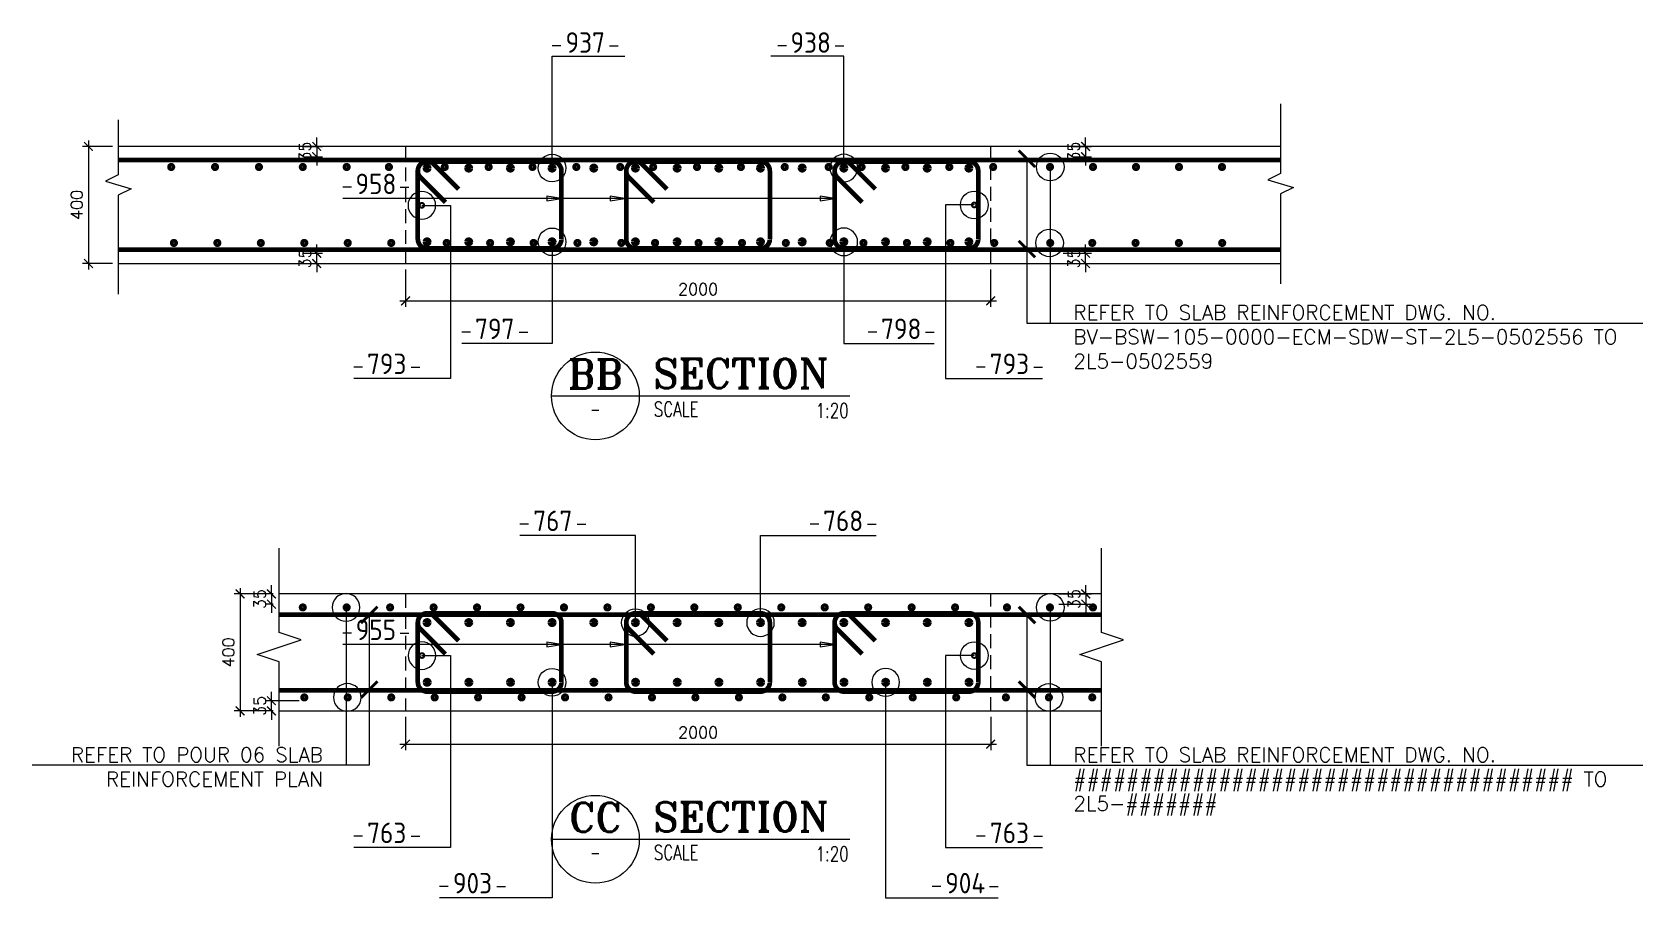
# Model space of a CAD drawing. Extents: x 660761725 to 1323371458, y 2734871439 to 5470067957.
# Drawn here: x 662121467 to 662126972, y 2735028514 to 2735031471 of the extents above; entities that cross this region are included whole.
import ezdxf
from ezdxf.enums import TextEntityAlignment as Align

# ---------------------------------------------------------------- set-up
doc = ezdxf.new("R2010")
doc.units = 0
doc.linetypes.add('Hidden', pattern=[714.375, 476.25, -238.125])
doc.layers.add('A-DETL-GENF', color=7, linetype='Continuous', lineweight=9)
doc.layers.add('S-BREAKLINE', color=8, linetype='Continuous', lineweight=9)
for name, color, linetype in [('S-ASSOCIATETEXT', 7, 'Continuous'), ('S-EDGE-SECT', 7, 'Continuous'), ('S-RBAR-T12', 151, 'Continuous'), ('S-RBAR-T20', 10, 'Continuous'), ('S-RBAR-T25', 51, 'Continuous'), ('S-RDIMO', 8, 'Continuous'), ('S-TXT', 3, 'Continuous'), ('S-TXT-B', 7, 'Continuous')]:
    doc.layers.add(name, color=color, linetype=linetype)
doc.styles.add('ARMACAD', font='isocp.shx')
doc.styles.add('ROMANS', font='romans.shx')
doc.styles.add('ROMANT', font='romant')
doc.dimstyles.new('S-DIMI-20', dxfattribs={"dimscale": 20, "dimtxt": 2, "dimasz": 1.5, "dimexe": 1, "dimexo": 1, "dimgap": 1, "dimtad": 1, "dimdec": 0, "dimzin": 12, "dimdsep": 46, "dimtxsty": 'ROMANS', "dimblk": 'ARCHTICK', "dimcen": 0.09, "dimdle": 1, "dimclrd": 8, "dimclre": 8, "dimclrt": 4, "dimadec": 0, "dimazin": 3, "dimtfac": 1, "dimtdec": 0, "dimtix": 1, "dimtmove": 1, "dimatfit": 3, "dimtolj": 1, "dimtzin": 0, "dimarcsym": 0})

# ---------------------------------------------------------------- blocks, each defined once
blk = doc.blocks.new('_ARCHTICK')
at = {"color": 0, "linetype": 'ByBlock', "const_width": 0.15}
blk.add_lwpolyline([(-0.5, -0.5), (0.5, 0.5)], dxfattribs=at)
blk = doc.blocks.new('*D1011')
at = {"color": 8, "lineweight": -2, "transparency": 16777216}
for p, q in [((662121659.2, 2735031101.2), (662121659.2, 2735030661.2)), ((662121741.3, 2735031081.2), (662121639.2, 2735031081.2)), ((662121741.3, 2735030681.2), (662121639.2, 2735030681.2))]:
    blk.add_line(p, q, dxfattribs=at)
at = {"color": 8, "lineweight": -2, "transparency": 16777216, "xscale": 30, "yscale": 30, "zscale": 30}
for p, rotation in [((662121659.2, 2735031081.2), 90), ((662121659.2, 2735030681.2), 270)]:
    blk.add_blockref('_ARCHTICK', p, dxfattribs=dict(at, rotation=rotation))
at = {"color": 4, "transparency": 16777216, "insert": (662121619.2, 2735030881.2), "char_height": 40, "attachment_point": 5, "rotation": 90, "style": 'ROMANS'}
blk.add_mtext('\\A1;400', dxfattribs=at)
blk = doc.blocks.new('*D1012')
at = {"color": 8, "lineweight": -2, "transparency": 16777216}
for p, q in [((662122743, 2735030661.2), (662122743, 2735030533.4)), ((662124743, 2735030661.2), (662124743, 2735030533.4)), ((662122723, 2735030553.4), (662124763, 2735030553.4))]:
    blk.add_line(p, q, dxfattribs=at)
at = {"color": 8, "lineweight": -2, "transparency": 16777216, "xscale": 30, "yscale": 30, "zscale": 30, "rotation": 180}
blk.add_blockref('_ARCHTICK', (662122743, 2735030553.4), dxfattribs=at)
at = {"color": 8, "lineweight": -2, "transparency": 16777216, "xscale": 30, "yscale": 30, "zscale": 30}
blk.add_blockref('_ARCHTICK', (662124743, 2735030553.4), dxfattribs=at)
at = {"color": 4, "transparency": 16777216, "insert": (662123743, 2735030593.4), "char_height": 40, "attachment_point": 5, "style": 'ROMANS'}
blk.add_mtext('\\A1;2000', dxfattribs=at)
blk = doc.blocks.new('SECTION TITLE2')
at = {"layer": 'S-TXT', "color": 2}
blk.add_line((-7.5, 0), (7.5, 0), dxfattribs=at)
at = {"layer": 'S-TXT'}
blk.add_circle((0, 0), 7.5, dxfattribs=at)
at = {"layer": 'S-TXT-B', "color": 3}
blk.add_line((7.5, 0), (43.46, 0), dxfattribs=at)
at = {"layer": 'S-TXT', "style": 'ROMANS', "width": 0.75}
blk.add_text('SCALE', height=2.5, dxfattribs=at).set_placement((10, -3.5))
at = {"layer": 'S-TXT', "color": 7, "style": 'ROMANT', "flags": 8}
blk.add_attdef('01', text='', height=5, dxfattribs=at).set_placement((0, 3.75), align=Align.MIDDLE)
blk.add_attdef('SECTION', text='', height=5, dxfattribs=at).set_placement((9.91, -0.17), align=Align.BOTTOM_LEFT)
at = {"layer": 'S-TXT', "style": 'ROMANS', "width": 0.7, "flags": 8}
blk.add_attdef('-', text='', height=2.25, dxfattribs=at).set_placement((0, -2.26), align=Align.MIDDLE)
at = {"layer": 'S-TXT', "style": 'ROMANS', "width": 0.75, "flags": 8}
blk.add_attdef('1:250', text='', height=2.5, dxfattribs=at).set_placement((43.28, -4.5), align=Align.BOTTOM_RIGHT)
blk = doc.blocks.new('cadf_04')
at = {"color": 8, "const_width": 0.5}
blk.add_lwpolyline([(1.41, 1.41), (-1.41, -1.41)], dxfattribs=at)
blk = doc.blocks.new('cadf_08')
at = {"color": 8}
blk.add_circle((0, 0), 2.36, dxfattribs=at)
blk = doc.blocks.new('cadf_11')
for p, q in [((-4.16, 1.17), (-5.64, 1.17)), ((4.16, 1.17), (5.64, 1.17))]:
    blk.add_line(p, q)
at = {"style": 'ARMACAD'}
blk.add_attdef('$REP', text='', height=3.5, dxfattribs=at).set_placement((0, 0), align=Align.CENTER)
for tag, p in [('$COM3', (-6.46, -2.82)), ('$COM4', (19.38, -2.81))]:
    blk.add_attdef(tag, text='', height=3.5, dxfattribs=at).set_placement(p, align=Align.BOTTOM_RIGHT)
blk = doc.blocks.new('*D1013')
at = {"color": 8, "lineweight": -2, "transparency": 16777216}
for p, q in [((662122177.6, 2735029572), (662122177.6, 2735029132)), ((662122290.2, 2735029552), (662122157.6, 2735029552)), ((662122290.2, 2735029152), (662122157.6, 2735029152))]:
    blk.add_line(p, q, dxfattribs=at)
at = {"color": 8, "lineweight": -2, "transparency": 16777216, "xscale": 30, "yscale": 30, "zscale": 30}
for p, rotation in [((662122177.6, 2735029552), 90), ((662122177.6, 2735029152), 270)]:
    blk.add_blockref('_ARCHTICK', p, dxfattribs=dict(at, rotation=rotation))
at = {"color": 4, "transparency": 16777216, "insert": (662122137.6, 2735029352), "char_height": 40, "attachment_point": 5, "rotation": 90, "style": 'ROMANS'}
blk.add_mtext('\\A1;400', dxfattribs=at)
blk = doc.blocks.new('*D1014')
at = {"color": 8, "lineweight": -2, "transparency": 16777216}
for p, q in [((662122379.3, 2735029187), (662122264.7, 2735029187)), ((662122284.7, 2735029187), (662122284.7, 2735029217)), ((662122284.7, 2735029152), (662122284.7, 2735029187)), ((662122280.3, 2735029152), (662122264.7, 2735029152)), ((662122284.7, 2735029152), (662122284.7, 2735029122))]:
    blk.add_line(p, q, dxfattribs=at)
at = {"color": 8, "lineweight": -2, "transparency": 16777216, "xscale": 30, "yscale": 30, "zscale": 30}
for p, rotation in [((662122284.7, 2735029187), 270), ((662122284.7, 2735029152), 90)]:
    blk.add_blockref('_ARCHTICK', p, dxfattribs=dict(at, rotation=rotation))
at = {"color": 4, "transparency": 16777216, "insert": (662122244.7, 2735029169.5), "char_height": 40, "attachment_point": 5, "rotation": 90, "style": 'ROMANS'}
blk.add_mtext('\\A1;35', dxfattribs=at)
blk = doc.blocks.new('*D1015')
at = {"color": 8, "lineweight": -2, "transparency": 16777216}
for p, q in [((662125068.2, 2735029552.1), (662125068.2, 2735029582.1)), ((662124976.3, 2735029552.1), (662125088.2, 2735029552.1)), ((662124976.3, 2735029517.1), (662125088.2, 2735029517.1)), ((662125068.2, 2735029552.1), (662125068.2, 2735029517.1)), ((662125068.2, 2735029517.1), (662125068.2, 2735029487.1))]:
    blk.add_line(p, q, dxfattribs=at)
at = {"color": 8, "lineweight": -2, "transparency": 16777216, "xscale": 30, "yscale": 30, "zscale": 30}
for p, rotation in [((662125068.2, 2735029552.1), 270), ((662125068.2, 2735029517.1), 90)]:
    blk.add_blockref('_ARCHTICK', p, dxfattribs=dict(at, rotation=rotation))
at = {"color": 4, "transparency": 16777216, "insert": (662125028.2, 2735029534.6), "char_height": 40, "attachment_point": 5, "rotation": 90, "style": 'ROMANS'}
blk.add_mtext('\\A1;35', dxfattribs=at)
blk = doc.blocks.new('*D1016')
at = {"color": 8, "lineweight": -2, "transparency": 16777216}
for p, q in [((662122743.04595, 2735029132.049539), (662122743.04595, 2735029018.51128)), ((662124743.04595, 2735029132.049539), (662124743.04595, 2735029018.51128)), ((662122723.04595, 2735029038.51128), (662124763.04595, 2735029038.51128))]:
    blk.add_line(p, q, dxfattribs=at)
at = {"color": 8, "lineweight": -2, "transparency": 16777216, "xscale": 30, "yscale": 30, "zscale": 30, "rotation": 180}
blk.add_blockref('_ARCHTICK', (662122743.04595, 2735029038.51128), dxfattribs=at)
at = {"color": 8, "lineweight": -2, "transparency": 16777216, "xscale": 30, "yscale": 30, "zscale": 30}
blk.add_blockref('_ARCHTICK', (662124743.04595, 2735029038.51128), dxfattribs=at)
at = {"color": 4, "transparency": 16777216, "insert": (662123743.04595, 2735029078.51128), "char_height": 40, "attachment_point": 5, "style": 'ROMANS'}
blk.add_mtext('\\A1;2000', dxfattribs=at)
blk = doc.blocks.new('*D1017')
at = {"color": 8, "lineweight": -2, "transparency": 16777216}
for p, q in [((662122395.8, 2735030716.2), (662122459.5, 2735030716.2)), ((662122439.5, 2735030716.2), (662122439.5, 2735030746.2)), ((662122439.5, 2735030681.2), (662122439.5, 2735030716.2)), ((662122395.8, 2735030681.2), (662122459.5, 2735030681.2)), ((662122439.5, 2735030681.2), (662122439.5, 2735030651.2))]:
    blk.add_line(p, q, dxfattribs=at)
at = {"color": 8, "lineweight": -2, "transparency": 16777216, "xscale": 30, "yscale": 30, "zscale": 30}
for p, rotation in [((662122439.5, 2735030716.2), 270), ((662122439.5, 2735030681.2), 90)]:
    blk.add_blockref('_ARCHTICK', p, dxfattribs=dict(at, rotation=rotation))
at = {"color": 4, "transparency": 16777216, "insert": (662122399.5, 2735030698.7), "char_height": 40, "attachment_point": 5, "rotation": 90, "style": 'ROMANS'}
blk.add_mtext('\\A1;35', dxfattribs=at)
blk = doc.blocks.new('*D1018')
at = {"color": 8, "lineweight": -2, "transparency": 16777216}
for p, q in [((662122439.5, 2735031081.2), (662122439.5, 2735031111.2)), ((662122395.8, 2735031081.2), (662122459.5, 2735031081.2)), ((662122395.8, 2735031046.2), (662122459.5, 2735031046.2)), ((662122439.5, 2735031081.2), (662122439.5, 2735031046.2)), ((662122439.5, 2735031046.2), (662122439.5, 2735031016.2))]:
    blk.add_line(p, q, dxfattribs=at)
at = {"color": 8, "lineweight": -2, "transparency": 16777216, "xscale": 30, "yscale": 30, "zscale": 30}
for p, rotation in [((662122439.5, 2735031081.2), 270), ((662122439.5, 2735031046.2), 90)]:
    blk.add_blockref('_ARCHTICK', p, dxfattribs=dict(at, rotation=rotation))
at = {"color": 4, "transparency": 16777216, "insert": (662122399.5, 2735031063.7), "char_height": 40, "attachment_point": 5, "rotation": 90, "style": 'ROMANS'}
blk.add_mtext('\\A1;35', dxfattribs=at)
blk = doc.blocks.new('*D1019')
at = {"color": 8, "lineweight": -2, "transparency": 16777216}
for p, q in [((662125067.2, 2735031081.2), (662125067.2, 2735031111.2)), ((662125023.5, 2735031081.2), (662125087.2, 2735031081.2)), ((662125023.5, 2735031046.2), (662125087.2, 2735031046.2)), ((662125067.2, 2735031081.2), (662125067.2, 2735031046.2)), ((662125067.2, 2735031046.2), (662125067.2, 2735031016.2))]:
    blk.add_line(p, q, dxfattribs=at)
at = {"color": 8, "lineweight": -2, "transparency": 16777216, "xscale": 30, "yscale": 30, "zscale": 30}
for p, rotation in [((662125067.2, 2735031081.2), 270), ((662125067.2, 2735031046.2), 90)]:
    blk.add_blockref('_ARCHTICK', p, dxfattribs=dict(at, rotation=rotation))
at = {"color": 4, "transparency": 16777216, "insert": (662125027.2, 2735031063.7), "char_height": 40, "attachment_point": 5, "rotation": 90, "style": 'ROMANS'}
blk.add_mtext('\\A1;35', dxfattribs=at)
blk = doc.blocks.new('*D1020')
at = {"color": 8, "lineweight": -2, "transparency": 16777216}
for p, q in [((662124991.2, 2735030716.2), (662125087.2, 2735030716.2)), ((662125067.2, 2735030716.2), (662125067.2, 2735030746.2)), ((662125067.2, 2735030681.2), (662125067.2, 2735030716.2)), ((662124991.2, 2735030681.2), (662125087.2, 2735030681.2)), ((662125067.2, 2735030681.2), (662125067.2, 2735030651.2))]:
    blk.add_line(p, q, dxfattribs=at)
at = {"color": 8, "lineweight": -2, "transparency": 16777216, "xscale": 30, "yscale": 30, "zscale": 30}
for p, rotation in [((662125067.2, 2735030716.2), 270), ((662125067.2, 2735030681.2), 90)]:
    blk.add_blockref('_ARCHTICK', p, dxfattribs=dict(at, rotation=rotation))
at = {"color": 4, "transparency": 16777216, "insert": (662125027.2, 2735030698.7), "char_height": 40, "attachment_point": 5, "rotation": 90, "style": 'ROMANS'}
blk.add_mtext('\\A1;35', dxfattribs=at)
blk = doc.blocks.new('*D1021')
at = {"color": 8, "lineweight": -2, "transparency": 16777216}
for p, q in [((662122284.7, 2735029552), (662122284.7, 2735029582)), ((662122290.2, 2735029552), (662122264.7, 2735029552)), ((662122290.2, 2735029517), (662122264.7, 2735029517)), ((662122284.7, 2735029552), (662122284.7, 2735029517)), ((662122284.7, 2735029517), (662122284.7, 2735029487))]:
    blk.add_line(p, q, dxfattribs=at)
at = {"color": 8, "lineweight": -2, "transparency": 16777216, "xscale": 30, "yscale": 30, "zscale": 30}
for p, rotation in [((662122284.7, 2735029552), 270), ((662122284.7, 2735029517), 90)]:
    blk.add_blockref('_ARCHTICK', p, dxfattribs=dict(at, rotation=rotation))
at = {"color": 4, "transparency": 16777216, "insert": (662122244.7, 2735029534.5), "char_height": 40, "attachment_point": 5, "rotation": 90, "style": 'ROMANS'}
blk.add_mtext('\\A1;35', dxfattribs=at)
blk = doc.blocks.new('CADF_02')
at = {"color": 0}
blk.add_lwpolyline([(0, 0), (2.5, -0.42), (2.5, 0.42)], close=True, dxfattribs=at)
blk = doc.blocks.new('BSW_Break-Line-Even-Width - BSW_Break-Line-Even-Width-23383157-Zone 2 - L4 - Section 4')
at = {"layer": 'A-DETL-GENF'}
for p, q in [((80882.6, 15717.8), (80882.6, 16005.9)), ((80807.6, 15642.8), (80957.6, 15692.8)), ((80957.6, 15692.8), (80882.6, 15717.8)), ((80882.6, 15617.8), (80807.6, 15642.8)), ((80882.6, 15329.7), (80882.6, 15617.8))]:
    blk.add_line(p, q, dxfattribs=at)

msp = doc.modelspace()

# ---------------------------------------------------------------- linework, layer by layer
at = {"layer": 'S-BREAKLINE'}
for points in [[(662125734.24497306, 2735031227.22535181), (662125734.24880052, 2735030989.0233779), (662125734.24880052, 2735030989.0233779), (662125690.91581535, 2735030967.35601521), (662125777.58289969, 2735030941.35740805), (662125734.24991453, 2735030919.69004488), (662125734.25374949, 2735030612.16862202)], [(662121761.33847582, 2735031172.65299606), (662121761.3423034, 2735030984.03429699), (662121761.3423034, 2735030984.03429699), (662121718.00931823, 2735030962.36693382), (662121804.67640257, 2735030936.36832619), (662121761.34341741, 2735030914.70096302), (662121761.34725237, 2735030576.03429699)]]:
    msp.add_lwpolyline(points, dxfattribs=at)
at = {"layer": 'S-EDGE-SECT', "color": 8}
for p, q in [((662125734.24576581, 2735031081.19871998), (662121761.33926868, 2735031081.16701889)), ((662121761.33926868, 2735030681.16701889), (662125734.24576581, 2735030681.19871998)), ((662125121.03106344, 2735029552.06361389), (662122310.15980494, 2735029552.03759098)), ((662122310.15980494, 2735029152.03759098), (662125121.03106344, 2735029152.06361389))]:
    msp.add_line(p, q, dxfattribs=at)
at = {"layer": 'S-EDGE-SECT', "color": 8, "linetype": 'Hidden', "ltscale": 0.1}
for p, q in [((662122743.02855468, 2735031081.18279314), (662122743.02855468, 2735030681.18279314)), ((662124743.02855468, 2735030681.18279314), (662124743.02855468, 2735031081.18279314)), ((662122743.02855468, 2735029552.05336523), (662122743.02855468, 2735029152.05336523)), ((662124743.02855468, 2735029152.05336523), (662124743.02855468, 2735029552.05336523))]:
    msp.add_line(p, q, dxfattribs=at)
at = {"layer": 'S-RBAR-T12', "const_width": 16, "elevation": 14}
for points in [[(662122924.49151516, 2735030935.45282078), (662122839.63870144, 2735031020.30563498, 0.6681786379), (662122785.01128435, 2735030997.67821789), (662122785.01121271, 2735030764.67584801, 0.4142135624), (662122817.01121271, 2735030732.67584801), (662123243.93659115, 2735030732.67629623, 0.4142135624), (662123275.93659115, 2735030764.67629623), (662123275.93666279, 2735030997.67866707, 0.4142135624), (662123243.93666279, 2735031029.67866707), (662122817.01128435, 2735031029.67821789, 0.6681786379), (662122794.38386738, 2735030975.0508008), (662122879.2366811, 2735030890.19798803)], [(662123636.80503702, 2735030935.45801783), (662123551.9522233, 2735031020.31083202, 0.6681786379), (662123497.32480621, 2735030997.68341494), (662123497.32473457, 2735030764.6810441, 0.4142135624), (662123529.32473457, 2735030732.6810441), (662123956.25011289, 2735030732.68149281, 0.4142135624), (662123988.25011289, 2735030764.68149281), (662123988.25018466, 2735030997.68386316, 0.4142135624), (662123956.25018466, 2735031029.68386316), (662123529.32480621, 2735031029.68341494, 0.6681786379), (662123506.69738925, 2735030975.05599785), (662123591.55020297, 2735030890.20318413)], [(662124349.11848307, 2735030935.46295786), (662124264.26566935, 2735031020.31577206, 0.6681786379), (662124209.63825238, 2735030997.68835497), (662124209.63818061, 2735030764.68598509, 0.4142135624), (662124241.63818061, 2735030732.68598509), (662124668.56355906, 2735030732.68643284, 0.4142135624), (662124700.56355906, 2735030764.68643284), (662124700.56363082, 2735030997.6888032, 0.4142135624), (662124668.56363082, 2735031029.6888032), (662124241.63825238, 2735031029.68835497, 0.6681786379), (662124219.01083529, 2735030975.06093788), (662124303.86364913, 2735030890.20812416)], [(662122924.50910199, 2735029391.81964397), (662122839.65628827, 2735029476.67245817, 0.6681786379), (662122785.02887118, 2735029454.04504204), (662122785.02879953, 2735029250.02970505, 0.4142135624), (662122817.02879953, 2735029218.02970505), (662123243.95417798, 2735029218.0301528, 0.4142135624), (662123275.95417798, 2735029250.0301528), (662123275.95424962, 2735029454.04548979, 0.4142135624), (662123243.95424962, 2735029486.04548979), (662122817.02887118, 2735029486.04504204, 0.6681786379), (662122794.40145421, 2735029431.417624), (662122879.25426793, 2735029346.56481123)], [(662123636.82254803, 2735029391.81964397), (662123551.96973431, 2735029476.67245817, 0.6681786379), (662123497.34231734, 2735029454.04504204), (662123497.34224558, 2735029250.02970505, 0.4142135624), (662123529.34224558, 2735029218.02970505), (662123956.26762402, 2735029218.0301528, 0.4142135624), (662123988.26762402, 2735029250.0301528), (662123988.26769578, 2735029454.04548979, 0.4142135624), (662123956.26769578, 2735029486.04548979), (662123529.34231734, 2735029486.04504204, 0.6681786379), (662123506.71490037, 2735029431.417624), (662123591.5677141, 2735029346.56481123)], [(662124349.1359942, 2735029391.82188702), (662124264.28318048, 2735029476.67469978, 0.6681786379), (662124209.65576339, 2735029454.04728317), (662124209.65569162, 2735029250.03194618, 0.4142135624), (662124241.65569162, 2735029218.03194618), (662124668.58107007, 2735029218.03239393, 0.4142135624), (662124700.58107007, 2735029250.03239393), (662124700.58114183, 2735029454.04773092, 0.4142135624), (662124668.58114183, 2735029486.04773092), (662124241.65576339, 2735029486.04728317, 0.6681786379), (662124219.02834642, 2735029431.41986609), (662124303.88116014, 2735029346.56705189)]]:
    msp.add_lwpolyline(points, format="xyb", dxfattribs=at)
at = {"layer": 'S-RBAR-T12', "const_width": 16}
for points in [[(662122795.17575848, 2735030879.79094791, 1), (662122802.17575848, 2735030879.79094791, 1)], [(662124690.53383672, 2735030881.17864799, -1), (662124683.53383672, 2735030881.17842293, -1)], [(662122795.52869284, 2735029341.37380409, 1), (662122802.52869284, 2735029341.37380409, 1)], [(662124690.53383672, 2735029341.40425301, -1), (662124683.53383672, 2735029341.40402794, -1)]]:
    msp.add_lwpolyline(points, format="xyb", close=True, dxfattribs=at)
at = {"layer": 'S-RBAR-T20', "linetype": 'Continuous', "const_width": 16}
for points in [[(662121761.33964169, 2735031034.41701889), (662125734.24613881, 2735031034.44871998)], [(662121761.34456706, 2735030727.88929319), (662125734.25106323, 2735030727.98526812)], [(662122310.16017795, 2735029481.28759098), (662125121.03143656, 2735029481.31361389)], [(662122310.16510332, 2735029222.75986481), (662125121.03636086, 2735029222.85016203)]]:
    msp.add_lwpolyline(points, dxfattribs=at)
at = {"layer": 'S-RBAR-T20', "const_width": 16}
for points in [[(662121936.21335566, 2735031010.91846085, 1), (662121947.96335566, 2735031010.91846085, 1)], [(662122086.14161146, 2735031010.91965818, 1), (662122097.89161146, 2735031010.91965818, 1)], [(662122236.06986725, 2735031010.92085409, 1), (662122247.81986725, 2735031010.92085409, 1)], [(662122385.99812293, 2735031010.92205, 1), (662122397.74812293, 2735031010.92205, 1)], [(662122535.92637873, 2735031010.92324591, 1), (662122547.67637873, 2735031010.92324591, 1)], [(662122680.32979083, 2735031010.93401098, 1), (662122692.07979083, 2735031010.93401098, 1)], [(662122871.25804651, 2735031010.93520784, 1), (662122883.00804651, 2735031010.93520784, 1)], [(662123021.1863023, 2735031010.93640423, 1), (662123032.9363023, 2735031010.93640423, 1)], [(662123171.1145581, 2735031010.93760109, 1), (662123182.8645581, 2735031010.93760109, 1)], [(662123321.04281378, 2735031010.938797, 1), (662123332.79281378, 2735031010.938797, 1)], [(662123470.97106957, 2735031010.9399929, 1), (662123482.72106957, 2735031010.9399929, 1)], [(662123583.57149267, 2735031010.9340868, 1), (662123595.32149267, 2735031010.9340868, 1)], [(662123733.49974835, 2735031010.93528318, 1), (662123745.24974835, 2735031010.93528318, 1)], [(662123883.42800415, 2735031010.93648005, 1), (662123895.17800415, 2735031010.93648005, 1)], [(662124033.35625994, 2735031010.93767595, 1), (662124045.10625994, 2735031010.93767595, 1)], [(662124183.28451562, 2735031010.93887186, 1), (662124195.03451562, 2735031010.93887186, 1)], [(662124295.88493872, 2735031010.93296623, 1), (662124307.63493872, 2735031010.93296623, 1)], [(662124445.81319451, 2735031010.93416214, 1), (662124457.56319451, 2735031010.93416214, 1)], [(662124595.74145019, 2735031010.935359, 1), (662124607.49145019, 2735031010.935359, 1)], [(662124745.66970599, 2735031010.93655491, 1), (662124757.41970599, 2735031010.93655491, 1)], [(662124939.85311937, 2735031010.94242907, 1), (662124951.60311937, 2735031010.94242907, 1)], [(662125086.85468614, 2735031010.94360113, 1), (662125098.60468614, 2735031010.94360113, 1)], [(662125233.85625291, 2735031010.94477415, 1), (662125245.60625291, 2735031010.94477415, 1)], [(662125380.85781968, 2735031010.94594717, 1), (662125392.60781968, 2735031010.94594717, 1)], [(662125527.85938644, 2735031010.94712019, 1), (662125539.60938644, 2735031010.94712019, 1)], [(662121945.48581386, 2735030751.39388418, 1), (662121957.23581386, 2735030751.39388418, 1)], [(662122094.03285873, 2735030751.3974719, 1), (662122105.78285873, 2735030751.3974719, 1)], [(662122242.57990348, 2735030751.40106106, 1), (662122254.32990348, 2735030751.40106106, 1)], [(662122391.12694836, 2735030751.40464878, 1), (662122402.87694836, 2735030751.40464878, 1)], [(662122539.67399323, 2735030751.40823698, 1), (662122551.42399323, 2735030751.40823698, 1)], [(662122688.22103798, 2735030751.41182613, 1), (662122699.97103798, 2735030751.41182613, 1)], [(662122877.76808286, 2735030751.41541386, 1), (662122889.51808286, 2735030751.41541386, 1)], [(662123026.31512773, 2735030751.41900301, 1), (662123038.06512773, 2735030751.41900301, 1)], [(662123174.86217248, 2735030751.42259121, 1), (662123186.61217248, 2735030751.42259121, 1)], [(662123324.79042828, 2735030751.42378807, 1), (662123336.54042828, 2735030751.42378807, 1)], [(662123474.71868408, 2735030751.42498398, 1), (662123486.46868408, 2735030751.42498398, 1)], [(662123590.0815289, 2735030751.41429377, 1), (662123601.8315289, 2735030751.41429377, 1)], [(662123738.62857378, 2735030751.41788197, 1), (662123750.37857378, 2735030751.41788197, 1)], [(662123887.17561865, 2735030751.42147112, 1), (662123898.92561865, 2735030751.42147112, 1)], [(662124037.10387433, 2735030751.42266703, 1), (662124048.85387433, 2735030751.42266703, 1)], [(662124187.03213012, 2735030751.42386293, 1), (662124198.78213012, 2735030751.42386293, 1)], [(662124302.39497507, 2735030751.4131732, 1), (662124314.14497507, 2735030751.4131732, 1)], [(662124450.94201982, 2735030751.41676092, 1), (662124462.69201982, 2735030751.41676092, 1)], [(662124599.48906469, 2735030751.42035007, 1), (662124611.23906469, 2735030751.42035007, 1)], [(662124749.41732049, 2735030751.42154598, 1), (662124761.16732049, 2735030751.42154598, 1)], [(662124940.62568486, 2735030751.46613216, 1), (662124952.37568486, 2735030751.46613216, 1)], [(662125084.29494143, 2735030751.46970797, 1), (662125096.04494143, 2735030751.46970797, 1)], [(662125232.35678124, 2735030751.4732852, 1), (662125244.10678124, 2735030751.4732852, 1)], [(662125380.41862106, 2735030751.47686195, 1), (662125392.16862106, 2735030751.47686195, 1)], [(662125528.48046088, 2735030751.48043919, 1), (662125540.23046088, 2735030751.48043919, 1)], [(662122385.99812293, 2735029505.79262209, 1), (662122397.74812293, 2735029505.79262209, 1)], [(662122535.92637873, 2735029505.793818, 1), (662122547.67637873, 2735029505.793818, 1)], [(662122684.4734236, 2735029505.79740715, 1), (662122696.2234236, 2735029505.79740715, 1)], [(662122833.02046835, 2735029505.80099487, 1), (662122844.77046835, 2735029505.80099487, 1)], [(662122981.56751323, 2735029505.80458403, 1), (662122993.31751323, 2735029505.80458403, 1)], [(662123130.1145581, 2735029505.80817223, 1), (662123141.8645581, 2735029505.80817223, 1)], [(662123278.66160285, 2735029505.81175995, 1), (662123290.41160285, 2735029505.81175995, 1)], [(662123427.20864773, 2735029505.8153491, 1), (662123438.95864773, 2735029505.8153491, 1)], [(662123575.7556926, 2735029505.81893682, 1), (662123587.5056926, 2735029505.81893682, 1)], [(662123724.30273736, 2735029505.82252598, 1), (662123736.05273736, 2735029505.82252598, 1)], [(662123872.84978223, 2735029505.82611418, 1), (662123884.59978223, 2735029505.82611418, 1)], [(662124021.3968271, 2735029505.82970285, 1), (662124033.1468271, 2735029505.82970285, 1)], [(662124169.94387186, 2735029505.83329201, 1), (662124181.69387186, 2735029505.83329201, 1)], [(662124318.49091673, 2735029505.83688021, 1), (662124330.24091673, 2735029505.83688021, 1)], [(662124467.0379616, 2735029505.84046793, 1), (662124478.7879616, 2735029505.84046793, 1)], [(662124615.58500636, 2735029505.84405708, 1), (662124627.33500636, 2735029505.84405708, 1)], [(662124792.85155261, 2735029505.8130002, 1), (662124804.60155261, 2735029505.8130002, 1)], [(662124939.85311937, 2735029505.8130002, 1), (662124951.60311937, 2735029505.8130002, 1)], [(662125086.85468614, 2735029505.81417322, 1), (662125098.60468614, 2735029505.81417322, 1)], [(662122391.12694836, 2735029198.27521992, 1), (662122402.87694836, 2735029198.27521992, 1)], [(662122539.67399323, 2735029198.27880907, 1), (662122551.42399323, 2735029198.27880907, 1)], [(662122688.22103798, 2735029198.28239679, 1), (662122699.97103798, 2735029198.28239679, 1)], [(662122836.76808286, 2735029198.28598595, 1), (662122848.51808286, 2735029198.28598595, 1)], [(662122985.31512773, 2735029198.2895751, 1), (662122997.06512773, 2735029198.2895751, 1)], [(662123133.86217248, 2735029198.29316282, 1), (662123145.61217248, 2735029198.29316282, 1)], [(662123282.40921736, 2735029198.29675102, 1), (662123294.15921736, 2735029198.29675102, 1)], [(662123430.95626223, 2735029198.30034018, 1), (662123442.70626223, 2735029198.30034018, 1)], [(662123579.50330698, 2735029198.3039279, 1), (662123591.25330698, 2735029198.3039279, 1)], [(662123728.05035186, 2735029198.30751705, 1), (662123739.80035186, 2735029198.30751705, 1)], [(662123876.59739673, 2735029198.31110477, 1), (662123888.34739673, 2735029198.31110477, 1)], [(662124025.14444149, 2735029198.31469393, 1), (662124036.89444149, 2735029198.31469393, 1)], [(662124173.69148636, 2735029198.31828213, 1), (662124185.44148636, 2735029198.31828213, 1)], [(662124322.23853123, 2735029198.3218708, 1), (662124333.98853123, 2735029198.3218708, 1)], [(662124470.78557599, 2735029198.325459, 1), (662124482.53557599, 2735029198.325459, 1)], [(662124619.33262086, 2735029198.32904816, 1), (662124631.08262086, 2735029198.32904816, 1)], [(662124789.23153484, 2735029198.33670282, 1), (662124800.98153484, 2735029198.33670282, 1)], [(662124936.23310161, 2735029198.33670282, 1), (662124947.98310161, 2735029198.33670282, 1)], [(662125084.29494143, 2735029198.34028006, 1), (662125096.04494143, 2735029198.34028006, 1)]]:
    msp.add_lwpolyline(points, format="xyb", close=True, dxfattribs=at)
at = {"layer": 'S-RBAR-T25', "const_width": 16}
for points in [[(662122809.17359996, 2735031007.17681122, 1), (662122823.92359996, 2735031007.17681122, 1)], [(662122966.38628912, 2735031007.17704678, 1), (662122951.63628912, 2735031007.17702389, 1)], [(662123108.8489784, 2735031007.17727089, 1), (662123094.0989784, 2735031007.177248, 1)], [(662123251.31166756, 2735031007.177495, 1), (662123236.56166756, 2735031007.17747211, 1)], [(662123393.77435684, 2735031007.17772007, 1), (662123379.02435684, 2735031007.17769623, 1)], [(662123536.237046, 2735031007.17794418, 1), (662123521.487046, 2735031007.17792082, 1)], [(662123678.69973528, 2735031007.17816782, 1), (662123663.94973528, 2735031007.17814493, 1)], [(662123821.16242445, 2735031007.17839193, 1), (662123806.41242445, 2735031007.17836905, 1)], [(662123963.62511373, 2735031007.178617, 1), (662123948.87511373, 2735031007.17859316, 1)], [(662124106.08780289, 2735031007.17884111, 1), (662124091.33780289, 2735031007.1788168, 1)], [(662124248.55049217, 2735031007.17906523, 1), (662124233.80049217, 2735031007.17904091, 1)], [(662124391.01318133, 2735031007.17928886, 1), (662124376.26318133, 2735031007.17926502, 1)], [(662124533.47587061, 2735031007.17951298, 1), (662124518.72587061, 2735031007.17949009, 1)], [(662124661.18855977, 2735031007.17972612, 1), (662124675.93855977, 2735031007.17972612, 1)], [(662122809.17351866, 2735030755.17578602, -1), (662122823.92351866, 2735030755.17578602, -1)], [(662122966.38620794, 2735030755.17554998, -1), (662122951.63620794, 2735030755.17557287, -1)], [(662123108.8488971, 2735030755.17532587, -1), (662123094.0988971, 2735030755.17534924, -1)], [(662123251.31158638, 2735030755.17510223, -1), (662123236.56158638, 2735030755.17512512, -1)], [(662123393.77427554, 2735030755.17487812, -1), (662123379.02427554, 2735030755.17490101, -1)], [(662123536.23696482, 2735030755.17465401, -1), (662123521.48696482, 2735030755.17467594, -1)], [(662123678.69965398, 2735030755.17442894, -1), (662123663.94965398, 2735030755.17445183, -1)], [(662123821.16234326, 2735030755.17420483, -1), (662123806.41234326, 2735030755.17422819, -1)], [(662123963.62503242, 2735030755.17398119, -1), (662123948.87503242, 2735030755.17400408, -1)], [(662124106.08772171, 2735030755.17375708, -1), (662124091.33772171, 2735030755.17377996, -1)], [(662124248.55041087, 2735030755.17353201, -1), (662124233.80041087, 2735030755.17355585, -1)], [(662124391.01310015, 2735030755.1733079, -1), (662124376.26310015, 2735030755.17333221, -1)], [(662124533.47578931, 2735030755.17308378, -1), (662124518.72578931, 2735030755.17310715, -1)], [(662124661.18847847, 2735030755.17287207, -1), (662124675.93847847, 2735030755.17287207, -1)], [(662122809.19118702, 2735029454.04482222, 1), (662122823.94118702, 2735029454.04482222, 1)], [(662122966.40387619, 2735029454.04505777, 1), (662122951.65387619, 2735029454.04503489, 1)], [(662123108.86656535, 2735029454.04528189, 1), (662123094.11656535, 2735029454.045259, 1)], [(662123251.32925451, 2735029454.045506, 1), (662123236.57925451, 2735029454.04548311, 1)], [(662123393.79194367, 2735029454.04573011, 1), (662123379.04194367, 2735029454.04570723, 1)], [(662123536.25463283, 2735029454.04595423, 1), (662123521.50463283, 2735029454.04593086, 1)], [(662123678.71732199, 2735029454.04617786, 1), (662123663.96732199, 2735029454.04615498, 1)], [(662123821.18001115, 2735029454.04640198, 1), (662123806.43001115, 2735029454.04638004, 1)], [(662123963.64270031, 2735029454.04662704, 1), (662123948.89270031, 2735029454.04660416, 1)], [(662124106.10538948, 2735029454.04685116, 1), (662124091.35538948, 2735029454.04682779, 1)], [(662124248.56807864, 2735029454.04707479, 1), (662124233.81807864, 2735029454.04705191, 1)], [(662124391.0307678, 2735029454.04729891, 1), (662124376.2807678, 2735029454.04727602, 1)], [(662124533.49345696, 2735029454.04752302, 1), (662124518.74345696, 2735029454.04750013, 1)], [(662124661.20614684, 2735029454.04773712, 1), (662124675.95614684, 2735029454.04773712, 1)], [(662122809.65379441, 2735029250.02969885, 1), (662122824.40379441, 2735029250.02969885, 1)], [(662122952.11648369, 2735029250.02992296, 1), (662122966.86648369, 2735029250.02992296, 1)], [(662123094.57917285, 2735029250.03014803, 1), (662123109.32917285, 2735029250.03014803, 1)], [(662123236.57918298, 2735029250.03014803, 1), (662123251.32918298, 2735029250.03014803, 1)], [(662123379.50455129, 2735029250.03059578, 1), (662123394.25455129, 2735029250.03059578, 1)], [(662123521.96724057, 2735029250.03081989, 1), (662123536.71724057, 2735029250.03081989, 1)], [(662123664.42992973, 2735029250.03104401, 1), (662123679.17992973, 2735029250.03104401, 1)], [(662123806.89261901, 2735029250.03126907, 1), (662123821.64261901, 2735029250.03126907, 1)], [(662123949.35530818, 2735029250.03149319, 1), (662123964.10530818, 2735029250.03149319, 1)], [(662124091.81799746, 2735029250.03171682, 1), (662124106.56799746, 2735029250.03171682, 1)], [(662124234.28068662, 2735029250.03194094, 1), (662124249.03068662, 2735029250.03194094, 1)], [(662124376.7433759, 2735029250.032166, 1), (662124391.4933759, 2735029250.032166, 1)], [(662124519.20606506, 2735029250.03239012, 1), (662124533.95606506, 2735029250.03239012, 1)], [(662124661.66875434, 2735029250.03261423, 1), (662124676.41875434, 2735029250.03261423, 1)]]:
    msp.add_lwpolyline(points, format="xyb", close=True, dxfattribs=at)
at = {"layer": 'S-RDIMO'}
for p, q in [((662123243.93666744, 2735031007.17748404), (662123244.40288973, 2735031389.38974619)), ((662123244.40288973, 2735031389.38974619), (662123493.02726603, 2735031389.38974619)), ((662124240.70926976, 2735031389.39131498), (662123992.08489347, 2735031389.39131498)), ((662124241.17549205, 2735031007.17905283), (662124240.70926976, 2735031389.39131498)), ((662124867.14889073, 2735031039.19946814), (662124867.14889073, 2735030477.61098623)), ((662124946.50068486, 2735031010.96785402), (662124946.50068486, 2735030477.61098623)), ((662124209.88627493, 2735030903.19336224, 14), (662122528.86055326, 2735030903.19336224, 14)), ((662122798.67575848, 2735030879.79094791), (662122896.94408572, 2735030879.79094791)), ((662122896.94408572, 2735030879.79094791), (662122896.94408572, 2735030288.29724312)), ((662124687.03383672, 2735030881.17853498), (662124589.11302352, 2735030881.17853498)), ((662124589.11302352, 2735030881.17853498), (662124589.11302352, 2735030288.29724312)), ((662123243.93658638, 2735030755.1751132), (662123244.3991369, 2735030407.9322319)), ((662124241.17541075, 2735030755.17354393), (662124240.71286023, 2735030407.93066311)), ((662124867.14889073, 2735030477.61098623), (662126681.70343721, 2735030477.61098623)), ((662124946.50068486, 2735030477.61098623), (662126972, 2735030477.61098623)), ((662123244.3991369, 2735030407.9322319), (662122934.94415617, 2735030407.9322319)), ((662124240.71286023, 2735030407.93066311), (662124550.16784096, 2735030407.93066311)), ((662122896.94408572, 2735030288.29724312), (662122565.82267511, 2735030288.29724312)), ((662124589.11302352, 2735030288.29724312), (662124920.23443413, 2735030288.29724312)), ((662123528.87963319, 2735029751.83119106), (662123133.49747145, 2735029751.83119106)), ((662123528.87963319, 2735029454.04594278), (662123528.87963319, 2735029751.83119106)), ((662123956.26770031, 2735029454.04661512), (662123956.26770031, 2735029751.83186293)), ((662123956.26770031, 2735029751.83186293), (662124351.64986205, 2735029751.83186293)), ((662122539.55642438, 2735029505.83842611), (662122539.55642438, 2735028966.38173199)), ((662124946.50068486, 2735029505.83842611), (662124946.50068486, 2735028966.38173199)), ((662122618.9082185, 2735029480.01186514), (662122618.9082185, 2735028966.38173199)), ((662124867.14889073, 2735029480.01186514), (662124867.14889073, 2735028966.38173199)), ((662124209.88627493, 2735029379.25525808, 14), (662122528.86055326, 2735029379.25525808, 14)), ((662122798.99999213, 2735029341.37380409), (662122896.94408572, 2735029341.37380409)), ((662122896.94408572, 2735029341.37380409), (662122896.94408572, 2735028685.4294138)), ((662124687.03383672, 2735029341.40414095), (662124589.11302352, 2735029341.40414095)), ((662124589.11302352, 2735029341.40414095), (662124589.11302352, 2735028685.4294138)), ((662123243.95418298, 2735029250.03014803), (662123243.95418298, 2735028513.61073589)), ((662124384.1183759, 2735029250.032166), (662124384.1183759, 2735028513.61275387)), ((662122539.55642438, 2735028966.38173199), (662121467, 2735028966.38173199)), ((662122618.9082185, 2735028966.38173199), (662121648.80273974, 2735028966.38173199)), ((662124867.14889073, 2735028966.38173199), (662126972, 2735028966.38173199)), ((662124946.50068486, 2735028966.38173199), (662126483.4937824, 2735028966.38173199)), ((662122896.94408572, 2735028685.4294138), (662122565.82267511, 2735028685.4294138)), ((662124589.11302352, 2735028685.4294138), (662124920.23443413, 2735028685.4294138)), ((662123243.95418298, 2735028513.61073589), (662122859.11405551, 2735028513.61073589)), ((662124384.1183759, 2735028513.61275387), (662124768.95850337, 2735028513.61275387))]:
    msp.add_line(p, q, dxfattribs=at)

# ---------------------------------------------------------------- block references
at = {"layer": 'A-DETL-GENF', "color": 8}
for p in [(662041428.86331487, 2735013702.05336523), (662044239.73457336, 2735013702.0793891)]:
    msp.add_blockref('BSW_Break-Line-Even-Width - BSW_Break-Line-Even-Width-23383157-Zone 2 - L4 - Section 4', p, dxfattribs=at)
at = {"layer": 'S-ASSOCIATETEXT'}
ref = msp.add_blockref('cadf_11', (662123357.2922653, 2735031401.25985479), dxfattribs=dict(at, xscale=-20, yscale=20, zscale=20))
ref.add_attrib('$REP', '937', dxfattribs={"height": 70, "style": 'ARMACAD', "flags": 2}).set_placement((662123357.2922653, 2735031401.25985479), align=Align.CENTER)
ref = msp.add_blockref('cadf_11', (662124127.81989419, 2735031401.26142502), dxfattribs=dict(at, xscale=20, yscale=20, zscale=20))
ref.add_attrib('$REP', '938', dxfattribs={"height": 70, "style": 'ARMACAD', "flags": 2}).set_placement((662124127.81989419, 2735031401.26142502), align=Align.CENTER)
ref = msp.add_blockref('cadf_11', (662122641.74992883, 2735030918.19336224, 14), dxfattribs=dict(at, xscale=20, yscale=20, zscale=20))
ref.add_attrib('$REP', '958', dxfattribs={"height": 70, "rotation": 360, "style": 'ARMACAD', "flags": 2}).set_placement((662122641.74992883, 2735030918.19336224, 14), align=Align.CENTER)
ref = msp.add_blockref('cadf_11', (662123047.83353174, 2735030422.9322319), dxfattribs=dict(at, xscale=20, yscale=20, zscale=20))
ref.add_attrib('$REP', '797', dxfattribs={"height": 70, "rotation": 360, "style": 'ARMACAD', "flags": 2}).set_placement((662123047.83353174, 2735030422.9322319), align=Align.CENTER)
ref = msp.add_blockref('cadf_11', (662124437.27846539, 2735030422.93066311), dxfattribs=dict(at, xscale=-20, yscale=20, zscale=20))
ref.add_attrib('$REP', '798', dxfattribs={"height": 70, "style": 'ARMACAD', "flags": 2}).set_placement((662124437.27846539, 2735030422.93066311), align=Align.CENTER)
ref = msp.add_blockref('cadf_11', (662122678.71205068, 2735030303.29724312), dxfattribs=dict(at, xscale=-20, yscale=20, zscale=20))
ref.add_attrib('$REP', '793', dxfattribs={"height": 70, "style": 'ARMACAD', "flags": 2}).set_placement((662122678.71205068, 2735030303.29724312), align=Align.CENTER)
ref = msp.add_blockref('cadf_11', (662124807.34505856, 2735030303.29724312), dxfattribs=dict(at, xscale=20, yscale=20, zscale=20))
ref.add_attrib('$REP', '793', dxfattribs={"height": 70, "style": 'ARMACAD', "flags": 2}).set_placement((662124807.34505856, 2735030303.29724312), align=Align.CENTER)
ref = msp.add_blockref('cadf_11', (662123246.38684702, 2735029766.83119106), dxfattribs=dict(at, xscale=20, yscale=20, zscale=20))
ref.add_attrib('$REP', '767', dxfattribs={"height": 70, "rotation": 360, "style": 'ARMACAD', "flags": 2}).set_placement((662123246.38684702, 2735029766.83119106), align=Align.CENTER)
ref = msp.add_blockref('cadf_11', (662124238.76048648, 2735029766.83186293), dxfattribs=dict(at, xscale=-20, yscale=20, zscale=20))
ref.add_attrib('$REP', '768', dxfattribs={"height": 70, "style": 'ARMACAD', "flags": 2}).set_placement((662124238.76048648, 2735029766.83186293), align=Align.CENTER)
ref = msp.add_blockref('cadf_11', (662122641.74992883, 2735029394.25525808, 14), dxfattribs=dict(at, xscale=20, yscale=20, zscale=20))
ref.add_attrib('$REP', '955', dxfattribs={"height": 70, "rotation": 360, "style": 'ARMACAD', "flags": 2}).set_placement((662122641.74992883, 2735029394.25525808, 14), align=Align.CENTER)
ref = msp.add_blockref('cadf_11', (662122678.71205068, 2735028700.4294138), dxfattribs=dict(at, xscale=-20, yscale=20, zscale=20))
ref.add_attrib('$REP', '763', dxfattribs={"height": 70, "style": 'ARMACAD', "flags": 2}).set_placement((662122678.71205068, 2735028700.4294138), align=Align.CENTER)
ref = msp.add_blockref('cadf_11', (662124807.34505856, 2735028700.4294138), dxfattribs=dict(at, xscale=20, yscale=20, zscale=20))
ref.add_attrib('$REP', '763', dxfattribs={"height": 70, "style": 'ARMACAD', "flags": 2}).set_placement((662124807.34505856, 2735028700.4294138), align=Align.CENTER)
ref = msp.add_blockref('cadf_11', (662122972.00343108, 2735028528.61073589), dxfattribs=dict(at, xscale=-20, yscale=20, zscale=20))
ref.add_attrib('$REP', '903', dxfattribs={"height": 70, "style": 'ARMACAD', "flags": 2}).set_placement((662122972.00343108, 2735028528.61073589), align=Align.CENTER)
ref = msp.add_blockref('cadf_11', (662124656.0691278, 2735028528.61275387), dxfattribs=dict(at, xscale=20, yscale=20, zscale=20))
ref.add_attrib('$REP', '904', dxfattribs={"height": 70, "style": 'ARMACAD', "flags": 2}).set_placement((662124656.06912768, 2735028528.61275387), align=Align.CENTER)
at = {"layer": 'S-RDIMO', "yscale": 20, "zscale": 20}
for name, p, xscale, rotation in [('cadf_08', (662123243.93666744, 2735031007.17748404), 20, 90), ('cadf_08', (662124241.17549205, 2735031007.17905283), -20, 270), ('cadf_04', (662124867.14889073, 2735031039.19946814), 20, 270), ('cadf_08', (662124946.50068486, 2735031010.96785402), 20, 270), ('cadf_08', (662122798.67575848, 2735030879.79094791), -20, 180), ('CADF_02', (662123275.93663371, 2735030903.19336224, 14), 20, 180), ('CADF_02', (662123492.99487627, 2735030903.19336224, 14), 20, 180), ('CADF_02', (662124209.88627493, 2735030903.19336224, 14), 20, 180), ('cadf_08', (662124687.03383672, 2735030881.17853498), 20, 180), ('cadf_08', (662123243.93658638, 2735030755.1751132), 20, 90), ('cadf_08', (662124241.17541075, 2735030755.17354393), -20, 270), ('cadf_04', (662124867.14889073, 2735030730.28165388), 20, 270), ('cadf_08', (662124944.22864771, 2735030751.47093916), 20, 270), ('cadf_08', (662122539.55642438, 2735029505.83842611), -20, 90), ('cadf_08', (662124946.50068486, 2735029505.83842611), 20, 270), ('cadf_04', (662122618.9082185, 2735029480.01186514), -20, 90), ('cadf_08', (662123528.87963319, 2735029454.04594278), 20, 90), ('cadf_08', (662123956.26770031, 2735029454.04661512), -20, 270), ('cadf_04', (662124867.14889073, 2735029480.01186514), 20, 270), ('cadf_08', (662122798.99999213, 2735029341.37380409), -20, 180), ('CADF_02', (662123275.93663371, 2735029379.25525808, 14), 20, 180), ('CADF_02', (662123492.99487627, 2735029379.25525808, 14), 20, 180), ('CADF_02', (662124209.88627493, 2735029379.25525808, 14), 20, 180), ('cadf_08', (662124687.03383672, 2735029341.40414095), 20, 180), ('cadf_08', (662123243.95418298, 2735029250.03014803), 20, 270), ('cadf_08', (662124384.1183759, 2735029250.032166), -20, 90), ('cadf_08', (662122543.94900763, 2735029198.33670282), -20, 90), ('cadf_04', (662122618.9082185, 2735029224.99285078), -20, 90), ('cadf_04', (662124867.14889073, 2735029224.99285078), 20, 270), ('cadf_08', (662124942.10810161, 2735029198.33670282), 20, 270)]:
    msp.add_blockref(name, p, dxfattribs=dict(at, xscale=xscale, rotation=rotation))
at = {"layer": 'S-TXT'}
ref = msp.add_blockref('SECTION TITLE2', (662123391.9044764, 2735030228.57979393), dxfattribs=dict(at, xscale=20, yscale=20, zscale=20))
ref.add_attrib('1:250', '1:20', dxfattribs={"height": 50.00000001, "style": 'ROMANS', "width": 0.75}).set_placement((662124257.43949389, 2735030138.57979393), align=Align.BOTTOM_RIGHT)
ref.add_attrib('-', '-', dxfattribs={"height": 45.00000001, "style": 'ROMANS', "width": 0.7}).set_placement((662123391.9044764, 2735030183.29867601), align=Align.MIDDLE)
ref.add_attrib('SECTION', 'SECTION', dxfattribs={"color": 7, "height": 100.00000002, "style": 'ROMANT'}).set_placement((662123590.09794939, 2735030225.24645996), align=Align.BOTTOM_LEFT)
ref.add_attrib('01', 'BB', dxfattribs={"color": 7, "height": 100.00000002, "style": 'ROMANT'}).set_placement((662123391.9044764, 2735030303.57979393), align=Align.MIDDLE)
ref = msp.add_blockref('SECTION TITLE2', (662123391.9044764, 2735028713.50785303), dxfattribs=dict(at, xscale=20, yscale=20, zscale=20))
ref.add_attrib('1:250', '1:20', dxfattribs={"height": 50.00000001, "style": 'ROMANS', "width": 0.75}).set_placement((662124257.43949389, 2735028623.50785303), align=Align.BOTTOM_RIGHT)
ref.add_attrib('-', '-', dxfattribs={"height": 45.00000001, "style": 'ROMANS', "width": 0.7}).set_placement((662123391.9044764, 2735028668.22673512), align=Align.MIDDLE)
ref.add_attrib('SECTION', 'SECTION', dxfattribs={"color": 7, "height": 100.00000002, "style": 'ROMANT'}).set_placement((662123590.09794939, 2735028710.17451906), align=Align.BOTTOM_LEFT)
ref.add_attrib('01', 'CC', dxfattribs={"color": 7, "height": 100.00000002, "style": 'ROMANT'}).set_placement((662123391.9044764, 2735028788.50785303), align=Align.MIDDLE)

# ---------------------------------------------------------------- texts
at = {"layer": 'S-TXT', "char_height": 49.9999999967, "style": 'ROMANS'}
for s, insert, width, attachment_point in [('\\pt150;REFER TO SLAB REINFORCEMENT DWG. NO. BV-BSW-105-0000-ECM-SDW-ST-2L5-0502556 TO 2L5-0502559', (662125025.60952926, 2735030538.83741522), 2112.8880896206, 1), ('\\pt150;REFER TO POUR 06 SLAB REINFORCEMENT PLAN', (662122460.4475801, 2735029027.60816097), 1052.5600696837, 3), ('\\pt150;REFER TO SLAB REINFORCEMENT DWG. NO. ###################################### TO 2L5-#######', (662125025.60952926, 2735029027.60816002), 2112.8880896206, 1)]:
    msp.add_mtext(s, dxfattribs=dict(at, insert=insert, width=width, attachment_point=attachment_point))

# ---------------------------------------------------------------- dimensions: what is measured, and where the dimension line sits
for base, p1, p2, angle, picture, middle in [((662121659.21830332, 2735030681.16701889), (662121761.33926868, 2735031081.16701889), (662121761.33926868, 2735030681.16701889), 90, '*D1011', (662121619.21830285, 2735030881.16701889)), ((662122439.50448942, 2735031046.16074705), (662122375.84151065, 2735031081.16074705), (662122375.84151065, 2735031046.16074705), 270, '*D1018', (662122399.50448895, 2735031063.66074705)), ((662125067.21098578, 2735031046.19229507), (662125003.54800701, 2735031081.19229507), (662125003.54800701, 2735031046.19229507), 270, '*D1019', (662125027.2109853, 2735031063.69229507)), ((662122439.50448942, 2735030716.17329216), (662122375.84151065, 2735030681.17329216), (662122375.84151065, 2735030716.17329216), 90, '*D1017', (662122399.50448895, 2735030698.67329216)), ((662125067.21098578, 2735030716.1931529), (662124971.21155262, 2735030681.1931529), (662124971.21155262, 2735030716.1931529), 90, '*D1020', (662125027.2109853, 2735030698.6931529)), ((662122177.58025098, 2735029152.03759098), (662122310.15980494, 2735029552.03759098), (662122310.15980494, 2735029152.03759098), 90, '*D1013', (662122137.5802505, 2735029352.03759098)), ((662125068.22592676, 2735029517.06346083), (662124956.32292509, 2735029552.06346083), (662124956.32292509, 2735029517.06346083), 270, '*D1015', (662125028.22592628, 2735029534.56346083)), ((662122284.70099938, 2735029187.04386282), (662122300.294945, 2735029152.04386282), (662122399.34731638, 2735029187.04386282), 90, '*D1014', (662122244.7009989, 2735029169.54386282))]:
    dim = msp.add_linear_dim(base=base, p1=p1, p2=p2, angle=angle, dimstyle='S-DIMI-20')
    dim.commit()
    dim.dimension.update_dxf_attribs({"geometry": picture, "text_midpoint": middle})
for base, p1, p2, picture, middle in [((662124743.02855468, 2735030553.35778284), (662122743.02855468, 2735030681.18279314), (662124743.02855468, 2735030681.18279314), '*D1012', (662123743.02855468, 2735030593.35778284)), ((662124743.04595006, 2735029038.51128006), (662122743.04595006, 2735029152.04953909), (662124743.04595006, 2735029152.04953909), '*D1016', (662123743.04595006, 2735029078.51128006))]:
    dim = msp.add_linear_dim(base=base, p1=p1, p2=p2, dimstyle='S-DIMI-20')
    dim.commit()
    dim.dimension.update_dxf_attribs({"geometry": picture, "text_midpoint": middle})
dim = msp.add_linear_dim(base=(662122284.70099986, 2735029517.03759098), p1=(662122310.15980494, 2735029552.03759098), p2=(662122310.15980494, 2735029517.03759098), angle=90, dimstyle='S-DIMI-20', override={"dimzin": 0})
dim.commit()
dim.dimension.update_dxf_attribs({"geometry": '*D1021', "text_midpoint": (662122244.70099938, 2735029534.53759098)})

doc.saveas('drawing.dxf')
